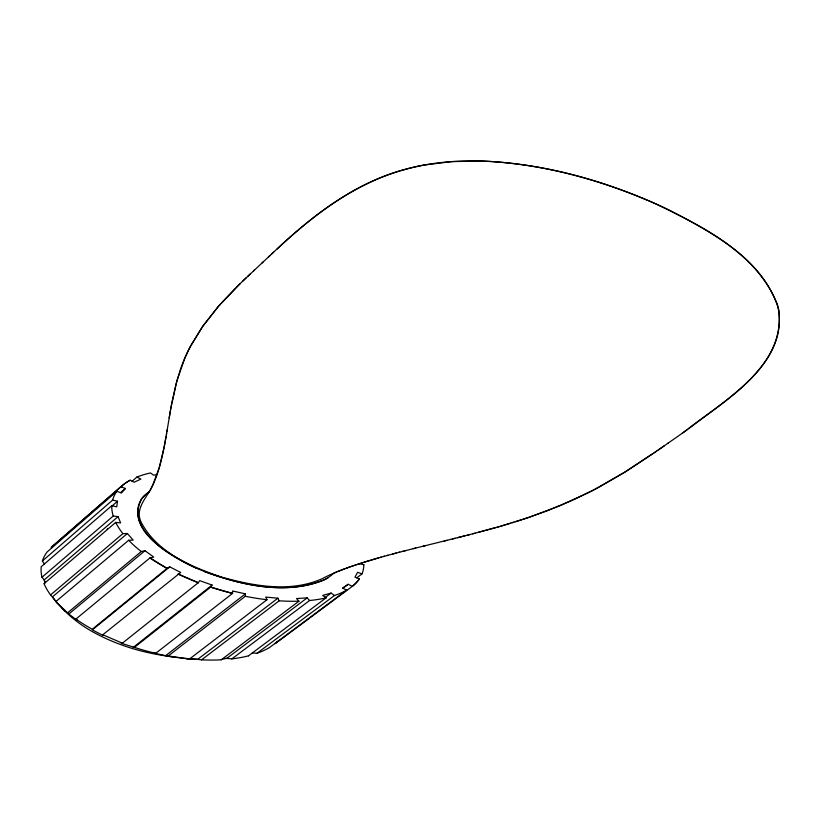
<?xml version="1.0" encoding="UTF-8"?>
<svg xmlns="http://www.w3.org/2000/svg" width="821" height="821" viewBox="0 0 821 821"><rect width="100%" height="100%" fill="white"/><g stroke="black" fill="none" stroke-linecap="round" stroke-linejoin="round"><path stroke-width="1.23" d="M168.223 655.958L245.305 596.282L245.366 593.85L232.61 590.987L232.528 593.419L155.703 653.331L153.188 653.013L165.668 655.64L189.538 658.986L266.979 599.72L265.717 597.083L277.878 598.201L279.15 600.818L201.566 659.858L197.687 659.345A157.468 95.205 -3.9 0 1 189.733 658.832M107.325 529.566L107.418 528.745M44.406 563.976L42.353 561.02L112.631 500.081L117.516 501.231L116.705 506.844L111.789 505.685L41.183 566.757A87.005 52.606 -3.9 0 0 42.015 577.276L44.221 579.913A152.778 92.373 -3.9 0 0 45.073 582.828L44.221 579.913L118.08 516.594L120.605 522.926L115.71 522.392L44.088 583.68M166.93 431.446L170.511 410.141M166.386 434.699L167.207 429.794M169.167 417.951L170.06 412.727M165.124 441.872L166.663 433.078M166.109 436.31L164.241 446.593M170.204 411.865L170.819 408.406M170.665 409.269L171.137 406.652M170.973 407.524L176.977 380.534L184.817 358.161A360.942 218.232 -3.9 0 1 190.667 345.959L202.489 326.655L217.627 307.3M164.98 442.663C161.809 459.586 157.919 476.785 149.258 491.861A39.018 23.593 -3.9 0 0 141.725 498.706L141.725 498.706A38.823 23.47 -3.9 0 1 149.258 491.861M171.302 405.769L171.63 403.994M171.794 403.111L176.002 384.156L180.425 369.46A367.993 222.491 -3.9 0 1 190.667 345.959L202.91 326.06L218.571 306.212M164.087 447.363L159.253 467.672L152.86 484.924A193.212 116.818 -3.9 0 1 151.136 488.433C145.235 499.394 134.11 510.282 141.91 523.624C158.063 553.026 191.704 566.952 221.978 577.214C254.12 586.112 290.624 592.803 322.253 578.672A126.701 76.599 -3.9 0 1 332.136 573.9L336.959 571.837M156.329 476.56L156.575 475.893M196.763 568.378C173.375 556.823 123.992 531.741 141.725 498.706C127.737 520.062 152.891 543.143 170.06 553.97A201.237 121.662 -3.9 0 0 196.783 568.368C235.668 584.501 284.918 595.974 323.946 579.995M212.085 585.055L210.669 587.107L134.398 647.389L121.221 643.233L122.391 643.171L198.292 582.694L199.739 580.652L212.085 585.055L133.197 647.441M218.099 306.756L220.469 304.068M132.14 481.209L136.902 477.063L140.873 479.084L134.151 482.225L130.17 480.203A48.306 29.207 -3.9 0 0 121.919 485.847L120.841 486.822L125.418 488.474L121.446 492.98L116.849 491.317L47.074 551.999A61.349 37.089 -3.9 0 0 42.384 561.03M219.043 305.679L240.358 283.45M221.424 302.99L235.75 287.986M236.766 286.97L237.782 285.965M238.808 284.959L244.484 279.458M242.411 281.449L242.934 280.946M243.447 280.454L245.52 278.463M244.997 278.966L246.557 277.477M246.033 277.97L270.15 255.403M278.463 640.862L274.789 643.602M247.593 276.492L250.251 273.978M253.443 270.971L254.51 269.976M261.93 263.048L262.997 262.073M268.446 256.994L273.598 252.201M271.864 253.812C310.174 217.514 353.246 183.278 405.143 169.393A143.624 86.831 -3.9 0 1 424.118 165.042C446.419 160.957 469.243 160.187 491.841 161.552M277.129 248.948C313.93 214.445 355.657 182.683 405.143 169.393A143.254 86.616 -3.9 0 1 424.118 165.042L451.612 161.614L481.67 161.08M130.17 480.203A48.408 29.269 -3.9 0 0 121.908 485.847L52.144 546.56L51.313 547.32L51.661 548.007M121.641 486.094L51.313 547.32A54.278 32.819 -3.9 0 1 52.431 546.304M120.574 492.662L125.418 488.474M112.241 505.798L117.516 501.231M41.974 577.276L113.206 516.05L118.08 516.594M57.737 603.507L55.992 601.506A160.013 96.745 -3.9 0 1 52.4 596.918L50.533 594.958L122.893 533.64L127.378 533.496L133.166 540.105L128.671 540.259L55.879 601.567L57.973 603.815C68.4 615.709 80.951 625.612 94.918 633.022A191.447 115.751 -3.9 0 0 122.545 645.244C141.12 651.977 160.608 655.61 180.179 657.888A161.788 97.812 -3.9 0 0 189.538 658.986M127.378 533.496L52.4 596.918L55.992 601.506A165.986 100.357 -3.9 0 0 57.973 603.815L68.8 614.016L77.02 620.296L75.922 619.055L149.945 557.921L153.691 557.059L144.999 550.696L141.243 551.548L67.671 612.764M68.8 614.016L144.999 550.696M122.391 643.171L102.789 634.756L180.692 572.463L169.742 566.849L92.332 629.881L102.841 635.341M165.668 655.64L245.366 593.85M277.878 598.201L197.687 659.345L185.679 658.473M221.239 659.797L298.957 601.177L296.504 598.55L307.146 597.883L309.599 600.5A79.165 47.864 -3.9 0 0 326.132 597.873M307.146 597.883L226.812 658.38L222.553 658.801A153.342 92.711 -3.9 0 0 226.812 658.38L231.871 658.883A81.536 49.291 -3.9 0 0 248.496 655.856M231.871 658.883L309.599 600.5M325.393 597.329L331.099 593.07L334.506 595.492A53.262 32.204 -3.9 0 0 346.678 590.155L342.562 588.062L348.217 584.285L352.291 586.358A48.932 29.587 -3.9 0 0 359.413 578.795L354.959 577.184L357.597 572.288L362.03 573.889A65.423 39.552 -3.9 0 0 363.836 564.725M248.476 655.835L326.122 597.842L322.694 595.41L331.099 593.07M356.745 577.83L362.03 573.889M342.911 588.236L348.217 584.285M252.242 653.023L256.994 653.27L334.506 595.492M269.442 647.574L346.657 590.145M275.312 643.592L352.291 586.358A49.065 29.669 -3.9 0 0 359.413 578.795M688.532 428.86C726.308 398.955 791.167 362.4 777.456 304.653C756.808 252.663 701.781 226.042 654.204 203.115C600.018 179.522 541.87 163.482 482.594 161.111M682.959 432.77C721.361 402.423 785.728 367.962 778.842 310.092C764.146 259.6 712.423 232.692 668.899 209.909C613.667 183.73 553.908 165.893 492.764 161.614M687.136 429.845L667.606 443.494M664.353 445.752L654.111 452.853M663.707 446.203L668.253 443.042M657.96 450.195L663.05 446.665M656.677 451.088L623.991 472.68L594.24 489.675M652.828 453.736L626.064 471.387L599.782 486.73M169.742 566.849L167.032 568.358L92.239 629.276L85.836 625.551A213.717 129.215 -3.9 0 1 75.922 619.055M599.002 487.151L590.987 491.358M324.603 579.647L325.054 579.41A39.613 23.953 -3.9 0 0 328.318 577.502A38.556 23.306 -3.9 0 0 333.644 573.232L334.25 572.976M593.429 490.096L573.992 499.579M590.166 491.769L560.538 505.459L529.894 517.066M573.109 499.979L547.679 510.621L522.956 519.385M334.855 572.719L338.621 571.159A192.966 116.664 -3.9 0 1 343.753 569.158L344.132 569.015M337.954 571.426L344.882 568.737M344.502 568.871L347.16 567.896M346.4 568.173L351.029 566.511M347.55 567.752L349.089 567.198M349.479 567.054L363.375 562.416M351.614 566.305L353.984 565.495M354.58 565.289L356.991 564.479M528.734 517.456L501.015 526.107M357.597 564.284L360.409 563.37M521.787 519.765L515.362 521.807M361.394 563.052L378.933 557.777M364.38 562.108L370.456 560.25M512.16 522.792L513.761 522.3M510.559 523.285L497.865 527.01M371.482 559.943L381.17 557.141M477.812 532.49L499.435 526.559M380.051 557.459L388.005 555.253M496.295 527.451L472.639 533.835M383.428 556.505L384.567 556.197M386.855 555.571L399.755 552.123M392.633 554.001L396.174 553.067M398.554 552.441L415.693 548.059M467.518 535.159L475.215 533.168M402.167 551.496L403.378 551.189M404.589 550.87L405.82 550.563M457.502 537.693L470.074 534.502M464.984 535.805L452.309 538.987M413.23 548.674L425.781 545.544M444.182 541.008L455.039 538.309M423.226 546.181L446.881 540.341M156.832 474.589L153.64 475.185L150.489 472.947A61.37 37.099 -3.9 0 0 136.881 477.052M173.2 656.831L166.848 656.061M359.434 563.678L363.877 564.725M134.398 647.389L137.025 648.221A210.946 127.532 -3.9 0 0 155.703 653.342M204.768 571.724C242.431 585.291 286.385 595.625 324.829 579.523A39.685 23.994 -3.9 0 0 328.318 577.502M64.756 610.886L61.678 607.489M50.563 594.958A129.205 78.118 -3.9 0 1 44.057 583.68M221.239 659.817A121.529 73.469 -3.9 0 1 201.566 659.838M269.462 647.584A58.927 35.631 -3.9 0 1 256.983 653.259M112.662 500.081A55.879 33.784 -3.9 0 1 116.818 491.317M113.247 516.05A85.271 51.559 -3.9 0 1 111.748 505.685M122.924 533.629A134.931 81.577 -3.9 0 1 115.679 522.402M141.263 551.538A193.582 117.044 -3.9 0 1 128.661 540.269M266.969 599.73A184.663 111.646 -3.9 0 1 245.315 596.272M298.957 601.198A126.167 76.281 -3.9 0 1 279.15 600.798M120.841 486.822A48.029 29.043 -3.9 0 1 121.919 485.847M232.528 593.419L210.669 587.107A235.34 142.29 -3.9 0 0 232.528 593.419M198.292 582.694L178.003 573.971A257.425 155.641 -3.9 0 0 198.292 582.694M167.032 568.358L149.945 557.921A241.046 145.738 -3.9 0 0 167.032 568.358"/></g></svg>
